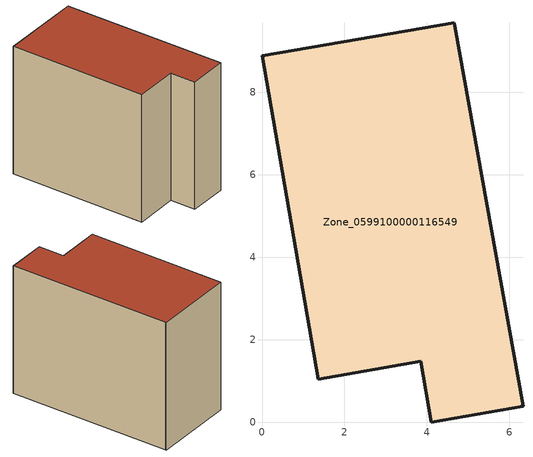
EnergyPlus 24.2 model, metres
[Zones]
Zone_0599100000116549
 floor ground (C_G): 3.85,1.48 1.36,1.04 0,8.88 4.67,9.68 4.68,9.61 6.33,0.39 4.11,0 z0
 wall outside (C_F): 4.67,9.68 0,8.88 1.36,1.04 3.85,1.48 4.11,0 6.33,0.39 4.68,9.61 4.67,9.68 z0:7.59
 roof outside (C_R): 6.33,0.39 4.68,9.61 4.67,9.68 0,8.88 1.36,1.04 3.85,1.48 4.11,0 z7.59
[BUILDING]
Pand.0599100000116549: North Axis=0; Terrain=City; Loads Convergence Tolerance Value=0.04; Temperature Convergence Tolerance Value=0.4; Solar Distribution=FullExterior; Maximum Number of Warmup Days=25; Minimum Number of Warmup Days=1
[Site:Location]
Rotterdam.The.Hague.AP_ZH_NLD Design_Conditions: Latitude=51.96; Longitude=4.45; Time Zone=1; Elevation=-4.5
[SITE:GROUNDTEMPERATURE:BUILDINGSURFACE]
18, 18, 18, 18, 18, 18, 18, 18, 18, 18, 18, 18
[MATERIAL] Thermal Absorptance=0.9; Solar Absorptance=0.7; Visible Absorptance=0.7
Name | Roughness | Thickness | Conductivity | Density | Specific Heat
G.TI.1946 | MediumSmooth | 0.15 | 1 | 540 | 1210
F.TI.1946 | Rough | 0.3 | 0.857143 | 1920 | 840
R.TI.1946 | MediumRough | 0.2 | 0.1 | 1500 | 1000
[CONSTRUCTION]
C_G: G.TI.1946
C_F: F.TI.1946
C_R: R.TI.1946
[ZONE]
Zone_0599100000116549: Type=1; Multiplier=1; Ceiling Height=Autocalculate; Volume=Autocalculate; Floor Area=autocalculate; Part of Total Floor Area=Yes
[ZONEINFILTRATION:DESIGNFLOWRATE]
Infil_Zone_0599100000116549: Zone or ZoneList or Space or SpaceList=Zone_0599100000116549; Schedule=AlwaysOn; Design Flow Rate Calculation Method=Flow/Area; Flow Rate per Floor Area=0.003; Constant Term Coefficient=1; Temperature Term Coefficient=0; Velocity Term Coefficient=0; Velocity Squared Term Coefficient=0
[HVACTEMPLATE:ZONE:IDEALLOADSAIRSYSTEM]
Zone_0599100000116549: Maximum Heating Supply Air Temperature=50; Minimum Cooling Supply Air Temperature=13; Maximum Heating Supply Air Humidity Ratio=0.0156; Minimum Cooling Supply Air Humidity Ratio=0.0077; Heating Limit=NoLimit; Cooling Limit=NoLimit; Dehumidification Control Type=ConstantSensibleHeatRatio; Cooling Sensible Heat Ratio=0.7; Dehumidification Setpoint=60; Humidification Control Type=None; Humidification Setpoint=30; Outdoor Air Method=None; Outdoor Air Flow Rate per Person=0.00944; Outdoor Air Flow Rate per Zone Floor Area=0; Outdoor Air Flow Rate per Zone=0; Demand Controlled Ventilation Type=None; Outdoor Air Economizer Type=NoEconomizer; Heat Recovery Type=None; Sensible Heat Recovery Effectiveness=0.7; Latent Heat Recovery Effectiveness=0.65
[ZONECONTROL:THERMOSTAT]
ThermostatControl_Zone_0599100000116549: Zone or ZoneList=Zone_0599100000116549; Control Type Schedule=DualSetpointControlType; Control 1=Thermostat_Zone_0599100000116549; Temperature Difference Between Cutout And Setpoint=0
[THERMOSTATSETPOINT:DUALSETPOINT]
Thermostat_Zone_0599100000116549: Heating Setpoint Temperature Schedule=HeatingSetpoint_Zone_0599100000116549; Cooling Setpoint Temperature Schedule=CoolingSetpoint_Zone_0599100000116549
[SCHEDULE:COMPACT]
HeatingSetpoint_Zone_0599100000116549: Through: 12/31, For: AllDays, Until: 24:00, 21
CoolingSetpoint_Zone_0599100000116549: Through: 12/31, For: AllDays, Until: 24:00, 24
DualSetpointControlType: Through: 12/31, For: AllDays, Until: 24:00, 4
AlwaysOn: Through: 12/31, For: AllDays, Until: 24:00, 1
